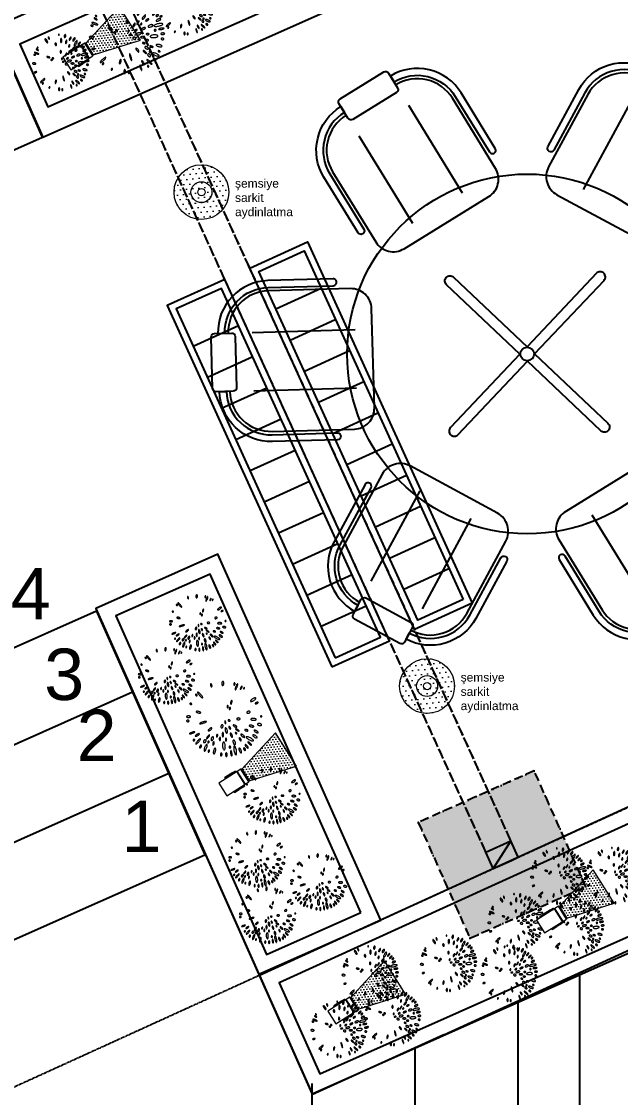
# Model space of a CAD drawing. Header units: millimetres. Extents: x 2562 to 7288, y 778 to 5635.
# Drawn here: x 4022.7 to 4197.4, y 1200.9 to 1514.9 of the extents above; entities that cross this region are included whole.
import ezdxf

# ---------------------------------------------------------------- set-up
doc = ezdxf.new("R2010")
doc.units = ezdxf.units.MM
doc.set_wipeout_variables(frame=1)
doc.linetypes.add('DOT', pattern=[6.35, 0, -6.35])
doc.linetypes.add('HIDDEN', pattern=[0.375, 0.25, -0.125])
for name, color, linetype in [('0-gnl-alt', 191, 'DOT'), ('0-gnl-gor1', 1, 'Continuous'), ('0-gnl-gor2', 6, 'Continuous'), ('0-gnl-gor3', 252, 'Continuous'), ('0-gnl-gor5', 254, 'Continuous'), ('0-gnl-merdiven', 6, 'Continuous'), ('0-gnl-ust', 191, 'HIDDEN'), ('2-tef-aksesuar', 30, 'Continuous'), ('BH-DO-NOTLAR', 12, 'Continuous')]:
    doc.layers.add(name, color=color, linetype=linetype)
doc.layers.add('ONOFF_LI-11', color=7, linetype='Continuous', lineweight=0, true_color=0xcc33a1)
doc.styles.get("Standard").update_dxf_attribs({"font": 'arial.ttf'})

# ---------------------------------------------------------------- blocks, each defined once
blk = doc.blocks.new('LI-11')
blk.add_wipeout([(-2.2, 3.19), (2.2, 3.19), (2.2, 0.81), (2.56, 0.81), (2.56, -2.83), (2.41, -2.83), (2.41, -2.56), (2.2, -2.56), (2.2, -4.41), (2, -4.61), (-2, -4.61), (-2.2, -4.41), (-2.2, -2.61), (-2.4, -2.61), (-2.4, -2.83), (-2.55, -2.83), (-2.56, 0.81), (-2.2, 0.81)]).dxf.layer = 'ONOFF_LI-11'
at = {"layer": 'ONOFF_LI-11', "ltscale": 3, "true_color": 0xf4cd0b}
h = blk.add_hatch(dxfattribs=at)
h.set_pattern_fill('DOTS', color=40, scale=0.5)
h.paths.add_polyline_path([(-5.75, -18.62), (5.75, -18.62), (2, -4.61), (-2, -4.61)])
at = {"layer": 'ONOFF_LI-11', "color": 251, "ltscale": 3}
for p, q in [((-2.2, 0.81), (-2.56, 0.81)), ((-2.56, 0.81), (-2.56, -0.81)), ((2.2, 0.81), (2.56, 0.81)), ((2.56, 0.81), (2.56, -0.81)), ((-2.2, -0.81), (-2.39, -0.81)), ((2.2, -0.81), (2.39, -0.81)), ((2.41, -1.95), (2.56, -1.95))]:
    blk.add_line(p, q, dxfattribs=at)
at = {"layer": 'ONOFF_LI-11', "ltscale": 3}
for points in [[(2.2, -4.41), (2.2, 3.19), (-2.2, 3.19), (-2.2, -4.41)], [(-2.2, -3.06), (2.2, -3.06)], [(-2.2, -3.21), (2.2, -3.21)], [(-2.2, -4.41), (2.2, -4.41)], [(-2, -4.61), (-2.2, -4.41)], [(-2, -4.61), (2, -4.61)], [(-2, -4.61), (2, -4.61)], [(2, -4.61), (2.2, -4.41)]]:
    blk.add_lwpolyline(points, dxfattribs=at)
at = {"layer": 'ONOFF_LI-11', "color": 251, "ltscale": 3}
for points in [[(-2.56, -1.95), (-2.56, 0.81)], [(-2.41, -1.95), (-2.38, 0.81)], [(2.41, -1.95), (2.38, 0.81)], [(2.56, -1.95), (2.56, 0.81)]]:
    blk.add_lwpolyline(points, dxfattribs=at)
for points in [[(-2.55, -2.83), (-2.4, -2.83), (-2.4, -1.95), (-2.55, -1.95)], [(-2.4, -2.21), (-2.2, -2.21), (-2.2, -2.61), (-2.4, -2.61)], [(2.2, -2.26), (2.41, -2.26), (2.41, -2.56), (2.2, -2.56)], [(2.41, -1.95), (2.56, -1.95), (2.56, -2.83), (2.41, -2.83)]]:
    blk.add_lwpolyline(points, close=True, dxfattribs=at)
at = {"layer": 'ONOFF_LI-11', "color": 40, "ltscale": 3, "true_color": 0xf4cd0b}
blk.add_lwpolyline([(-5.75, -18.62), (5.75, -18.62), (2, -4.61), (-2, -4.61), (-5.75, -18.62)], dxfattribs=at)
blk = doc.blocks.new('BP_Abelia grandiflora')
at = {"layer": '0-gnl-gor5', "lineweight": 9}
for points in [[(-0.0949, 0.2077, 0.206976), (-0.0962, 0.2062, 0.096084), (-0.0969, 0.2021, 0.052894), (-0.0962, 0.1976, 0.039992), (-0.0943, 0.1919, 0.039992), (-0.0914, 0.1866, 0.052894), (-0.0886, 0.183, 0.096084), (-0.0851, 0.1807, 0.206976), (-0.0831, 0.1807, 0.206976), (-0.0818, 0.1821, 0.096084), (-0.0811, 0.1862, 0.052894), (-0.0818, 0.1908, 0.039992), (-0.0837, 0.1965, 0.039992), (-0.0866, 0.2018, 0.052894), (-0.0894, 0.2054, 0.096084), (-0.0929, 0.2077, 0.206976)], [(-0.0624, 0.1861, 0.029169), (-0.0573, 0.1778, 0.03978), (-0.0528, 0.1723, 0.081053), (-0.0476, 0.1685, 0.247796), (-0.0454, 0.1685, 0.247796), (-0.0441, 0.1704, 0.081053), (-0.0445, 0.1768, 0.03978), (-0.0466, 0.1836, 0.029169), (-0.0507, 0.1924, 0.029169), (-0.0558, 0.2006, 0.03978), (-0.0603, 0.2061, 0.081053), (-0.0655, 0.21, 0.247796), (-0.0677, 0.2099, 0.247796), (-0.0689, 0.2081, 0.081053), (-0.0686, 0.2016, 0.03978), (-0.0665, 0.1949, 0.029169)], [(-0.0439, 0.2257, 0.261938), (-0.0448, 0.2249, 0.075007), (-0.0454, 0.2211, 0.035692), (-0.0451, 0.2169, 0.025978), (-0.044, 0.2111, 0.025978), (-0.0423, 0.2055, 0.035692), (-0.0406, 0.2017, 0.075007), (-0.0383, 0.1986, 0.261938), (-0.0372, 0.1982, 0.261938), (-0.0363, 0.199, 0.075007), (-0.0357, 0.2029, 0.035692), (-0.036, 0.2071, 0.025978), (-0.0371, 0.2128, 0.025978), (-0.0388, 0.2184, 0.035692), (-0.0405, 0.2223, 0.075007), (-0.0428, 0.2254, 0.261938)], [(-0.0182, 0.2289, 0.243416), (-0.0193, 0.2281, 0.082852), (-0.0205, 0.2245, 0.04109), (-0.0209, 0.2203, 0.030206), (-0.0205, 0.2146, 0.030206), (-0.0194, 0.209, 0.04109), (-0.018, 0.205, 0.082852), (-0.0159, 0.2019, 0.243416), (-0.0146, 0.2014, 0.243416), (-0.0135, 0.2022, 0.082852), (-0.0123, 0.2058, 0.04109), (-0.012, 0.21, 0.030206), (-0.0124, 0.2157, 0.030206), (-0.0135, 0.2213, 0.04109), (-0.0149, 0.2252, 0.082852), (-0.0169, 0.2284, 0.243416)], [(0.0025, 0.2302, 0.154562), (0.0008, 0.2297, 0.106795), (-0.0008, 0.2278, 0.073326), (-0.0017, 0.2253, 0.059836), (-0.002, 0.222, 0.059836), (-0.0016, 0.2187, 0.073326), (-0.0005, 0.2163, 0.106795), (0.0013, 0.2145, 0.154562), (0.003, 0.214, 0.154562), (0.0046, 0.2146, 0.106795), (0.0063, 0.2165, 0.073326), (0.0072, 0.219, 0.059836), (0.0075, 0.2223, 0.059836), (0.007, 0.2255, 0.073326), (0.0059, 0.228, 0.106795), (0.0042, 0.2298, 0.154562)], [(0.0309, 0.2284, 0.217322), (0.0291, 0.228, 0.092688), (0.0264, 0.2249, 0.049364), (0.0246, 0.2208, 0.036974), (0.023, 0.215, 0.036974), (0.0223, 0.209, 0.049364), (0.0226, 0.2045, 0.092688), (0.024, 0.2006, 0.217322), (0.0255, 0.1996, 0.217322), (0.0273, 0.2, 0.092688), (0.03, 0.2031, 0.049364), (0.0318, 0.2072, 0.036974), (0.0334, 0.213, 0.036974), (0.0341, 0.219, 0.049364), (0.0338, 0.2235, 0.092688), (0.0324, 0.2274, 0.217322)], [(0.0625, 0.2217, 0.256191), (0.0601, 0.2214, 0.077505), (0.0549, 0.2164, 0.037329), (0.0505, 0.2097, 0.027247), (0.0458, 0.1998, 0.027247), (0.0422, 0.1895, 0.037329), (0.0406, 0.1816, 0.077505), (0.0407, 0.1744, 0.256191), (0.0422, 0.1726, 0.256191), (0.0445, 0.1728, 0.077505), (0.0497, 0.1779, 0.037329), (0.0541, 0.1846, 0.027247), (0.0588, 0.1944, 0.027247), (0.0624, 0.2048, 0.037329), (0.0641, 0.2126, 0.077505), (0.0639, 0.2199, 0.256191)], [(0.0872, 0.2131, 0.259831), (0.0859, 0.213, 0.07593), (0.0827, 0.2101, 0.036288), (0.0799, 0.2062, 0.026439), (0.0768, 0.2004, 0.026439), (0.0743, 0.1943, 0.036288), (0.0731, 0.1897, 0.07593), (0.0729, 0.1854, 0.259831), (0.0737, 0.1843, 0.259831), (0.0751, 0.1844, 0.07593), (0.0783, 0.1873, 0.036288), (0.0811, 0.1912, 0.026439), (0.0842, 0.197, 0.026439), (0.0866, 0.203, 0.036288), (0.0879, 0.2077, 0.07593), (0.088, 0.212, 0.259831)], [(0.1147, 0.1991, 0.205663), (0.1132, 0.1993, 0.096491), (0.1103, 0.1979, 0.053352), (0.1077, 0.1954, 0.040391), (0.105, 0.1915, 0.040391), (0.1029, 0.1873, 0.053352), (0.102, 0.1838, 0.096491), (0.1021, 0.1806, 0.205663), (0.103, 0.1793, 0.205663), (0.1046, 0.1791, 0.096491), (0.1075, 0.1806, 0.053352), (0.1101, 0.1831, 0.040391), (0.1128, 0.1869, 0.040391), (0.1148, 0.1912, 0.053352), (0.1158, 0.1946, 0.096491), (0.1157, 0.1979, 0.205663)], [(-0.1584, 0.1599, 0.17972), (-0.1593, 0.158, 0.103229), (-0.1587, 0.1544, 0.062965), (-0.157, 0.151, 0.049171), (-0.1537, 0.1471, 0.049171), (-0.1498, 0.144, 0.062965), (-0.1463, 0.1423, 0.103229), (-0.1427, 0.1419, 0.17972), (-0.1408, 0.1428, 0.17972), (-0.14, 0.1447, 0.103229), (-0.1405, 0.1483, 0.062965), (-0.1423, 0.1518, 0.049171), (-0.1455, 0.1556, 0.049171), (-0.1494, 0.1587, 0.062965), (-0.1529, 0.1604, 0.103229), (-0.1565, 0.1608, 0.17972)], [(-0.1169, 0.1861, 0.228205), (-0.1179, 0.1848, 0.088786), (-0.1179, 0.181, 0.045809), (-0.1169, 0.177, 0.034018), (-0.1147, 0.1718, 0.034018), (-0.1117, 0.167, 0.045809), (-0.109, 0.1638, 0.088786), (-0.1059, 0.1617, 0.228205), (-0.1043, 0.1617, 0.228205), (-0.1034, 0.163, 0.088786), (-0.1033, 0.1668, 0.045809), (-0.1044, 0.1708, 0.034018), (-0.1066, 0.176, 0.034018), (-0.1095, 0.1808, 0.045809), (-0.1123, 0.184, 0.088786), (-0.1154, 0.1861, 0.228205)], [(-0.1156, 0.1428, 0.225102), (-0.1162, 0.1413, 0.08993), (-0.1152, 0.1376, 0.046807), (-0.1131, 0.134, 0.03484), (-0.1095, 0.1297, 0.03484), (-0.1053, 0.1259, 0.046807), (-0.1018, 0.1236, 0.08993), (-0.0982, 0.1225, 0.225102), (-0.0967, 0.123, 0.225102), (-0.0961, 0.1245, 0.08993), (-0.0971, 0.1282, 0.046807), (-0.0992, 0.1318, 0.03484), (-0.1028, 0.1361, 0.03484), (-0.1069, 0.1399, 0.046807), (-0.1104, 0.1422, 0.08993), (-0.1141, 0.1433, 0.225102)], [(-0.0742, 0.1435, 0.185857), (-0.075, 0.1421, 0.10188), (-0.0748, 0.1393, 0.060594), (-0.0736, 0.1365, 0.046923), (-0.0714, 0.1332, 0.046923), (-0.0686, 0.1304, 0.060594), (-0.066, 0.1288, 0.10188), (-0.0633, 0.1281, 0.185857), (-0.0618, 0.1286, 0.185857), (-0.061, 0.13, 0.10188), (-0.0612, 0.1328, 0.060594), (-0.0623, 0.1357, 0.046923), (-0.0646, 0.1389, 0.046923), (-0.0674, 0.1417, 0.060594), (-0.07, 0.1434, 0.10188), (-0.0727, 0.144, 0.185857)], [(-0.0361, 0.1647, 0.224678), (-0.0373, 0.1636, 0.090084), (-0.0382, 0.1598, 0.046944), (-0.0381, 0.1555, 0.034953), (-0.0369, 0.1499, 0.034953), (-0.035, 0.1445, 0.046944), (-0.0329, 0.1407, 0.090084), (-0.0301, 0.1379, 0.224678), (-0.0285, 0.1376, 0.224678), (-0.0273, 0.1387, 0.090084), (-0.0264, 0.1425, 0.046944), (-0.0265, 0.1468, 0.034953), (-0.0277, 0.1525, 0.034953), (-0.0296, 0.1579, 0.046944), (-0.0317, 0.1617, 0.090084), (-0.0345, 0.1644, 0.224678)], [(-0.0073, 0.1703, 0.208148), (-0.0086, 0.1698, 0.095716), (-0.0104, 0.1674, 0.052486), (-0.0115, 0.1642, 0.039639), (-0.0122, 0.1599, 0.039639), (-0.0122, 0.1556, 0.052486), (-0.0116, 0.1523, 0.095716), (-0.0102, 0.1497, 0.208148), (-0.0089, 0.149, 0.208148), (-0.0075, 0.1495, 0.095716), (-0.0058, 0.1519, 0.052486), (-0.0047, 0.155, 0.039639), (-0.004, 0.1593, 0.039639), (-0.004, 0.1637, 0.052486), (-0.0046, 0.1669, 0.095716), (-0.006, 0.1696, 0.208148)], [(0.0349, 0.1693, 0.191592), (0.0327, 0.169, 0.100474), (0.0295, 0.1664, 0.058435), (0.0271, 0.1626, 0.044925), (0.0251, 0.1571, 0.044925), (0.0241, 0.1513, 0.058435), (0.0242, 0.1468, 0.100474), (0.0257, 0.1429, 0.191592), (0.0274, 0.1416, 0.191592), (0.0296, 0.1419, 0.100474), (0.0328, 0.1445, 0.058435), (0.0352, 0.1483, 0.044925), (0.0372, 0.1538, 0.044925), (0.0382, 0.1596, 0.058435), (0.0381, 0.1641, 0.100474), (0.0366, 0.1679, 0.191592)], [(0.0696, 0.1689, 0.110174), (0.0678, 0.1694, 0.102587), (0.0658, 0.169, 0.093413), (0.0641, 0.1678, 0.08782), (0.0629, 0.1661, 0.08782), (0.0623, 0.164, 0.093413), (0.0624, 0.162, 0.102587), (0.0634, 0.1602, 0.110174), (0.0648, 0.159, 0.110174), (0.0666, 0.1586, 0.102587), (0.0686, 0.159, 0.093413), (0.0703, 0.1601, 0.08782), (0.0716, 0.1619, 0.08782), (0.0722, 0.1639, 0.093413), (0.072, 0.166, 0.102587), (0.0711, 0.1678, 0.110174)], [(0.1041, 0.1589, 0.219849), (0.1013, 0.1592, 0.09181), (0.0958, 0.156, 0.048525), (0.0909, 0.1509, 0.036269), (0.0857, 0.1431, 0.036269), (0.0816, 0.1346, 0.048525), (0.0797, 0.1279, 0.09181), (0.0797, 0.1215, 0.219849), (0.0813, 0.1192, 0.219849), (0.084, 0.119, 0.09181), (0.0896, 0.1222, 0.048525), (0.0944, 0.1273, 0.036269), (0.0997, 0.1351, 0.036269), (0.1038, 0.1435, 0.048525), (0.1057, 0.1503, 0.09181), (0.1057, 0.1567, 0.219849)], [(0.1382, 0.1775, 0.15118), (0.1365, 0.1782, 0.106997), (0.134, 0.1779, 0.074795), (0.1316, 0.1766, 0.061485), (0.1292, 0.1743, 0.061485), (0.1274, 0.1716, 0.074795), (0.1266, 0.169, 0.106997), (0.1268, 0.1664, 0.15118), (0.1278, 0.1649, 0.15118), (0.1295, 0.1642, 0.106997), (0.132, 0.1645, 0.074795), (0.1344, 0.1658, 0.061485), (0.1368, 0.1681, 0.061485), (0.1386, 0.1708, 0.074795), (0.1394, 0.1734, 0.106997), (0.1392, 0.176, 0.15118)], [(0.1675, 0.1451, 0.224459), (0.1656, 0.1458, 0.090164), (0.1609, 0.1447, 0.047015), (0.1562, 0.1421, 0.035012), (0.1506, 0.1377, 0.035012), (0.1457, 0.1326, 0.047015), (0.1427, 0.1282, 0.090164), (0.1412, 0.1236, 0.224459), (0.1418, 0.1216, 0.224459), (0.1437, 0.1209, 0.090164), (0.1484, 0.122, 0.047015), (0.153, 0.1245, 0.035012), (0.1586, 0.129, 0.035012), (0.1635, 0.1341, 0.047015), (0.1665, 0.1385, 0.090164), (0.1681, 0.1431, 0.224459)], [(-0.1882, 0.1194, 0.136055), (-0.1885, 0.1183, 0.10695), (-0.1881, 0.1168, 0.081551), (-0.1873, 0.1156, 0.069671), (-0.1859, 0.1145, 0.069671), (-0.1842, 0.1138, 0.081551), (-0.1827, 0.1137, 0.10695), (-0.1813, 0.1141, 0.136055), (-0.1805, 0.1149, 0.136055), (-0.1802, 0.116, 0.10695), (-0.1805, 0.1174, 0.081551), (-0.1814, 0.1187, 0.069671), (-0.1828, 0.1198, 0.069671), (-0.1844, 0.1204, 0.081551), (-0.1859, 0.1206, 0.10695), (-0.1873, 0.1202, 0.136055)], [(-0.1503, 0.1158, 0.222164), (-0.1506, 0.1139, 0.090991), (-0.1487, 0.1099, 0.047763), (-0.1455, 0.1062, 0.035633), (-0.1404, 0.102, 0.035633), (-0.1348, 0.0986, 0.047763), (-0.1302, 0.0968, 0.090991), (-0.1258, 0.0964, 0.222164), (-0.1242, 0.0973, 0.222164), (-0.1238, 0.0992, 0.090991), (-0.1257, 0.1032, 0.047763), (-0.1289, 0.1069, 0.035633), (-0.134, 0.1111, 0.035633), (-0.1396, 0.1145, 0.047763), (-0.1442, 0.1163, 0.090991), (-0.1486, 0.1167, 0.222164)], [(-0.0318, 0.0896, 0.218092), (-0.0326, 0.0885, 0.092422), (-0.0328, 0.0851, 0.049107), (-0.0319, 0.0815, 0.036758), (-0.0299, 0.077, 0.036758), (-0.0273, 0.0729, 0.049107), (-0.0248, 0.0701, 0.092422), (-0.022, 0.0684, 0.218092), (-0.0205, 0.0685, 0.218092), (-0.0196, 0.0696, 0.092422), (-0.0195, 0.073, 0.049107), (-0.0203, 0.0766, 0.036758), (-0.0223, 0.0811, 0.036758), (-0.025, 0.0852, 0.049107), (-0.0274, 0.088, 0.092422), (-0.0303, 0.0897, 0.218092)], [(-0.0304, 0.1171, 0.270783), (-0.0309, 0.1163, 0.071066), (-0.0307, 0.1129, 0.033234), (-0.0297, 0.1092, 0.024094), (-0.0277, 0.1044, 0.024094), (-0.0252, 0.0997, 0.033234), (-0.0231, 0.0966, 0.071066), (-0.0205, 0.0942, 0.270783), (-0.0196, 0.0941, 0.270783), (-0.019, 0.0949, 0.071066), (-0.0193, 0.0984, 0.033234), (-0.0203, 0.1021, 0.024094), (-0.0223, 0.1069, 0.024094), (-0.0248, 0.1115, 0.033234), (-0.0269, 0.1146, 0.071066), (-0.0294, 0.117, 0.270783)], [(-0.0097, 0.1225, 0.164937), (-0.0107, 0.1219, 0.10574), (-0.0115, 0.1203, 0.068929), (-0.0118, 0.1184, 0.055121), (-0.0115, 0.1159, 0.055121), (-0.0107, 0.1136, 0.068929), (-0.0096, 0.112, 0.10574), (-0.0081, 0.1109, 0.164937), (-0.007, 0.1108, 0.164937), (-0.006, 0.1114, 0.10574), (-0.0051, 0.113, 0.068929), (-0.0049, 0.115, 0.055121), (-0.0051, 0.1174, 0.055121), (-0.006, 0.1197, 0.068929), (-0.007, 0.1213, 0.10574), (-0.0085, 0.1224, 0.164937)], [(0.0052, 0.0784, 0.182227), (0.0039, 0.0779, 0.102698), (0.0023, 0.0761, 0.061989), (0.0013, 0.0736, 0.048238), (0.0008, 0.0702, 0.048238), (0.001, 0.0668, 0.061989), (0.0017, 0.0643, 0.102698), (0.003, 0.0623, 0.182227), (0.0043, 0.0617, 0.182227), (0.0056, 0.0621, 0.102698), (0.0072, 0.064, 0.061989), (0.0082, 0.0665, 0.048238), (0.0087, 0.0698, 0.048238), (0.0085, 0.0732, 0.061989), (0.0079, 0.0758, 0.102698), (0.0065, 0.0778, 0.182227)], [(0.0237, 0.1248, 0.221241), (0.0221, 0.1244, 0.091319), (0.0196, 0.1216, 0.048066), (0.0178, 0.1178, 0.035885), (0.0163, 0.1124, 0.035885), (0.0156, 0.1069, 0.048066), (0.0158, 0.1028, 0.091319), (0.017, 0.0992, 0.221241), (0.0183, 0.0982, 0.221241), (0.0199, 0.0986, 0.091319), (0.0224, 0.1014, 0.048066), (0.0241, 0.1052, 0.035885), (0.0256, 0.1105, 0.035885), (0.0263, 0.1161, 0.048066), (0.0262, 0.1202, 0.091319), (0.025, 0.1238, 0.221241)], [(0.0359, 0.0865, 0.213517), (0.0338, 0.0863, 0.093974), (0.0304, 0.0835, 0.050644), (0.0276, 0.0795, 0.038059), (0.0249, 0.0736, 0.038059), (0.0232, 0.0674, 0.050644), (0.0227, 0.0625, 0.093974), (0.0236, 0.0581, 0.213517), (0.025, 0.0567, 0.213517), (0.0271, 0.0569, 0.093974), (0.0305, 0.0597, 0.050644), (0.0333, 0.0637, 0.038059), (0.036, 0.0696, 0.038059), (0.0377, 0.0759, 0.050644), (0.0382, 0.0807, 0.093974), (0.0373, 0.0851, 0.213517)], [(0.0679, 0.0919, 0.234361), (0.0665, 0.0921, 0.086447), (0.0632, 0.0903, 0.043866), (0.0603, 0.0875, 0.032434), (0.0569, 0.0832, 0.032434), (0.0542, 0.0785, 0.043866), (0.0527, 0.0747, 0.086447), (0.0523, 0.071, 0.234361), (0.053, 0.0698, 0.234361), (0.0544, 0.0696, 0.086447), (0.0576, 0.0714, 0.043866), (0.0606, 0.0742, 0.032434), (0.0639, 0.0785, 0.032434), (0.0667, 0.0832, 0.043866), (0.0681, 0.087, 0.086447), (0.0686, 0.0907, 0.234361)], [(0.0661, 0.1221, 0.181524), (0.0647, 0.1224, 0.10285), (0.0625, 0.1216, 0.062262), (0.0604, 0.12, 0.048498), (0.0583, 0.1175, 0.048498), (0.0568, 0.1145, 0.062262), (0.0561, 0.1121, 0.10285), (0.0562, 0.1097, 0.181524), (0.057, 0.1086, 0.181524), (0.0584, 0.1082, 0.10285), (0.0606, 0.109, 0.062262), (0.0627, 0.1106, 0.048498), (0.0648, 0.1132, 0.048498), (0.0663, 0.1161, 0.062262), (0.067, 0.1186, 0.10285), (0.0669, 0.121, 0.181524)], [(0.094, 0.0995, 0.190551), (0.0926, 0.0999, 0.100739), (0.0901, 0.0991, 0.058823), (0.0878, 0.0973, 0.045281), (0.0853, 0.0945, 0.045281), (0.0834, 0.0913, 0.058823), (0.0825, 0.0885, 0.100739), (0.0824, 0.0859, 0.190551), (0.0832, 0.0847, 0.190551), (0.0846, 0.0843, 0.100739), (0.0871, 0.0852, 0.058823), (0.0894, 0.0869, 0.045281), (0.0919, 0.0897, 0.045281), (0.0938, 0.0929, 0.058823), (0.0947, 0.0957, 0.100739), (0.0948, 0.0983, 0.190551)], [(0.0981, 0.0721, 0.189405), (0.0969, 0.0727, 0.101026), (0.0946, 0.0725, 0.059252), (0.0923, 0.0715, 0.045676), (0.0897, 0.0696, 0.045676), (0.0874, 0.0673, 0.059252), (0.086, 0.0651, 0.101026), (0.0855, 0.0629, 0.189405), (0.0859, 0.0617, 0.189405), (0.087, 0.0611, 0.101026), (0.0893, 0.0613, 0.059252), (0.0916, 0.0623, 0.045676), (0.0943, 0.0642, 0.045676), (0.0966, 0.0665, 0.059252), (0.0979, 0.0686, 0.101026), (0.0985, 0.0709, 0.189405)], [(0.1346, 0.0725, 0.173385), (0.1328, 0.0738, 0.104439), (0.1293, 0.0741, 0.065477), (0.1255, 0.0731, 0.051621), (0.1212, 0.0708, 0.051621), (0.1175, 0.0676, 0.065477), (0.1152, 0.0645, 0.104439), (0.1142, 0.0611, 0.173385), (0.1147, 0.059, 0.173385), (0.1165, 0.0577, 0.104439), (0.1201, 0.0574, 0.065477), (0.1238, 0.0584, 0.051621), (0.1281, 0.0607, 0.051621), (0.1318, 0.0639, 0.065477), (0.1341, 0.067, 0.104439), (0.1351, 0.0704, 0.173385)], [(0.1418, 0.0995, 0.211516), (0.1406, 0.1001, 0.094634), (0.1379, 0.0995, 0.051326), (0.1352, 0.098, 0.038641), (0.132, 0.0955, 0.038641), (0.1293, 0.0925, 0.051326), (0.1277, 0.0899, 0.094634), (0.1269, 0.0872, 0.211516), (0.1274, 0.086, 0.211516), (0.1285, 0.0855, 0.094634), (0.1313, 0.0861, 0.051326), (0.134, 0.0875, 0.038641), (0.1371, 0.0901, 0.038641), (0.1398, 0.0931, 0.051326), (0.1415, 0.0957, 0.094634), (0.1422, 0.0983, 0.211516)], [(0.1594, 0.073, 0.141068), (0.1582, 0.0738, 0.107148), (0.1564, 0.0742, 0.079281), (0.1545, 0.0738, 0.066799), (0.1524, 0.0727, 0.066799), (0.1507, 0.0711, 0.079281), (0.1497, 0.0694, 0.107148), (0.1494, 0.0676, 0.141068), (0.1499, 0.0662, 0.141068), (0.151, 0.0653, 0.107148), (0.1529, 0.065, 0.079281), (0.1548, 0.0654, 0.066799), (0.1569, 0.0665, 0.066799), (0.1586, 0.0681, 0.079281), (0.1596, 0.0698, 0.107148), (0.1598, 0.0716, 0.141068)], [(0.2035, 0.1, 0.241866), (0.2017, 0.1009, 0.08348), (0.1962, 0.1001, 0.041558), (0.1905, 0.0976, 0.030579), (0.1834, 0.0932, 0.030579), (0.1768, 0.088, 0.041558), (0.1726, 0.0835, 0.08348), (0.1699, 0.0786, 0.241866), (0.1702, 0.0766, 0.241866), (0.172, 0.0756, 0.08348), (0.1775, 0.0765, 0.041558), (0.1832, 0.0789, 0.030579), (0.1903, 0.0833, 0.030579), (0.1969, 0.0886, 0.041558), (0.2011, 0.0931, 0.08348), (0.2038, 0.098, 0.241866)], [(0.1873, 0.118, 0.167836), (0.1863, 0.1188, 0.105336), (0.1844, 0.119, 0.067731), (0.1823, 0.1185, 0.053888), (0.18, 0.1173, 0.053888), (0.178, 0.1156, 0.067731), (0.1767, 0.1139, 0.105336), (0.1762, 0.112, 0.167836), (0.1765, 0.1108, 0.167836), (0.1775, 0.1101, 0.105336), (0.1794, 0.1099, 0.067731), (0.1815, 0.1103, 0.053888), (0.1838, 0.1116, 0.053888), (0.1858, 0.1133, 0.067731), (0.1871, 0.1149, 0.105336), (0.1876, 0.1168, 0.167836)], [(0.2153, 0.0698, 0.167894), (0.214, 0.071, 0.105327), (0.2112, 0.0717, 0.067707), (0.2082, 0.0713, 0.053864), (0.2047, 0.0699, 0.053864), (0.2015, 0.0678, 0.067707), (0.1994, 0.0656, 0.105327), (0.1983, 0.063, 0.167894), (0.1986, 0.0612, 0.167894), (0.1999, 0.06, 0.105327), (0.2026, 0.0594, 0.067707), (0.2056, 0.0598, 0.053864), (0.2092, 0.0611, 0.053864), (0.2124, 0.0632, 0.067707), (0.2144, 0.0654, 0.105327), (0.2155, 0.068, 0.167894)], [(-0.2179, 0.0108, 0.226996), (-0.2171, 0.009, 0.089235), (-0.2128, 0.0066, 0.046197), (-0.2076, 0.0053, 0.034337), (-0.2004, 0.0047, 0.034337), (-0.1932, 0.0051, 0.046197), (-0.188, 0.0062, 0.089235), (-0.1836, 0.0085, 0.226996), (-0.1827, 0.0103, 0.226996), (-0.1836, 0.0121, 0.089235), (-0.1878, 0.0145, 0.046197), (-0.1931, 0.0158, 0.034337), (-0.2003, 0.0164, 0.034337), (-0.2075, 0.016, 0.046197), (-0.2127, 0.0149, 0.089235), (-0.217, 0.0126, 0.226996)], [(-0.2157, 0.0401, 0.218506), (-0.2154, 0.0389, 0.092278), (-0.2133, 0.0371, 0.048969), (-0.2106, 0.0359, 0.036642), (-0.2068, 0.0349, 0.036642), (-0.2029, 0.0344, 0.048969), (-0.1999, 0.0346, 0.092278), (-0.1974, 0.0355, 0.218506), (-0.1967, 0.0365, 0.218506), (-0.197, 0.0376, 0.092278), (-0.199, 0.0394, 0.048969), (-0.2017, 0.0406, 0.036642), (-0.2055, 0.0416, 0.036642), (-0.2095, 0.0421, 0.048969), (-0.2124, 0.0419, 0.092278), (-0.215, 0.041, 0.218506)], [(-0.1458, 0.0585, 0.14574), (-0.1458, 0.0563, 0.107166), (-0.1443, 0.0536, 0.077192), (-0.1418, 0.0515, 0.064269), (-0.1383, 0.05, 0.064269), (-0.1344, 0.0494, 0.077192), (-0.1312, 0.0498, 0.107166), (-0.1285, 0.0512, 0.14574), (-0.1273, 0.0531, 0.14574), (-0.1273, 0.0554, 0.107166), (-0.1288, 0.0581, 0.077192), (-0.1313, 0.0601, 0.064269), (-0.1348, 0.0617, 0.064269), (-0.1387, 0.0623, 0.077192), (-0.1419, 0.0619, 0.107166), (-0.1446, 0.0604, 0.14574)], [(-0.0748, 0.0608, 0.17178), (-0.0753, 0.059, 0.104715), (-0.0743, 0.0561, 0.066124), (-0.0723, 0.0535, 0.052265), (-0.0692, 0.0509, 0.052265), (-0.0655, 0.0491, 0.066124), (-0.0623, 0.0483, 0.104715), (-0.0593, 0.0486, 0.17178), (-0.0578, 0.0498, 0.17178), (-0.0574, 0.0516, 0.104715), (-0.0583, 0.0544, 0.066124), (-0.0603, 0.057, 0.052265), (-0.0635, 0.0596, 0.052265), (-0.0672, 0.0615, 0.066124), (-0.0703, 0.0622, 0.104715), (-0.0733, 0.0619, 0.17178)], [(-0.0205, 0.0374, 0.159367), (-0.0211, 0.0362, 0.106385), (-0.0211, 0.0342, 0.071268), (-0.0202, 0.0322, 0.05759), (-0.0187, 0.0301, 0.05759), (-0.0166, 0.0284, 0.071268), (-0.0147, 0.0275, 0.106385), (-0.0127, 0.0273, 0.159367), (-0.0115, 0.0279, 0.159367), (-0.0108, 0.0291, 0.106385), (-0.0109, 0.0311, 0.071268), (-0.0117, 0.0331, 0.05759), (-0.0133, 0.0352, 0.05759), (-0.0153, 0.0369, 0.071268), (-0.0173, 0.0378, 0.106385), (-0.0193, 0.0379, 0.159367)], [(0.012, 0.0369, 0.233435), (0.0111, 0.0368, 0.086805), (0.0093, 0.0354, 0.044155), (0.0079, 0.0333, 0.032669), (0.0064, 0.0302, 0.032669), (0.0053, 0.027, 0.044155), (0.0049, 0.0245, 0.086805), (0.0051, 0.0223, 0.233435), (0.0057, 0.0216, 0.233435), (0.0066, 0.0216, 0.086805), (0.0083, 0.0231, 0.044155), (0.0097, 0.0252, 0.032669), (0.0112, 0.0282, 0.032669), (0.0123, 0.0315, 0.044155), (0.0128, 0.034, 0.086805), (0.0126, 0.0362, 0.233435)], [(0.0453, 0.0441, 0.148782), (0.0434, 0.0454, 0.107096), (0.0403, 0.0456, 0.075846), (0.0371, 0.0447, 0.062692), (0.0338, 0.0425, 0.062692), (0.031, 0.0396, 0.075846), (0.0295, 0.0367, 0.107096), (0.0291, 0.0336, 0.148782), (0.03, 0.0315, 0.148782), (0.0319, 0.0302, 0.107096), (0.035, 0.03, 0.075846), (0.0382, 0.0309, 0.062692), (0.0416, 0.0331, 0.062692), (0.0443, 0.036, 0.075846), (0.0458, 0.0389, 0.107096), (0.0462, 0.042, 0.148782)], [(0.1193, 0.0144, 0.224989), (0.1186, 0.0158, 0.089971), (0.1151, 0.0174, 0.046843), (0.1111, 0.0181, 0.03487), (0.1055, 0.0181, 0.03487), (0.1, 0.0173, 0.046843), (0.096, 0.0161, 0.089971), (0.0928, 0.014, 0.224989), (0.0922, 0.0125, 0.224989), (0.093, 0.0112, 0.089971), (0.0964, 0.0096, 0.046843), (0.1005, 0.0089, 0.03487), (0.1061, 0.0089, 0.03487), (0.1116, 0.0097, 0.046843), (0.1156, 0.0109, 0.089971), (0.1188, 0.0129, 0.224989)], [(0.1513, 0.0468, 0.242243), (0.1503, 0.0477, 0.083327), (0.1468, 0.0483, 0.041444), (0.1429, 0.0479, 0.030488), (0.1377, 0.0467, 0.030488), (0.1327, 0.0448, 0.041444), (0.1293, 0.0429, 0.083327), (0.1267, 0.0404, 0.242243), (0.1265, 0.0392, 0.242243), (0.1274, 0.0382, 0.083327), (0.1309, 0.0377, 0.041444), (0.1348, 0.0381, 0.030488), (0.14, 0.0393, 0.030488), (0.145, 0.0412, 0.041444), (0.1484, 0.0431, 0.083327), (0.151, 0.0456, 0.242243)], [(0.1792, 0.0558, 0.150587), (0.178, 0.0578, 0.107025), (0.1752, 0.0595, 0.075054), (0.1717, 0.06, 0.06178), (0.1675, 0.0595, 0.06178), (0.1636, 0.058, 0.075054), (0.1608, 0.056, 0.107025), (0.1591, 0.0532, 0.150587), (0.1589, 0.0509, 0.150587), (0.1601, 0.0489, 0.107025), (0.163, 0.0472, 0.075054), (0.1664, 0.0467, 0.06178), (0.1706, 0.0472, 0.06178), (0.1745, 0.0487, 0.075054), (0.1773, 0.0507, 0.107025), (0.1791, 0.0535, 0.150587)], [(0.1986, -0.0014, 0.244655), (0.198, -0.0002, 0.082347), (0.1947, 0.0016, 0.040717), (0.1907, 0.0027, 0.02991), (0.185, 0.0033, 0.02991), (0.1794, 0.0032, 0.040717), (0.1752, 0.0026, 0.082347), (0.1718, 0.0011, 0.244655), (0.1711, 0, 0.244655), (0.1716, -0.0013, 0.082347), (0.175, -0.0031, 0.040717), (0.179, -0.0041, 0.02991), (0.1846, -0.0047, 0.02991), (0.1903, -0.0046, 0.040717), (0.1944, -0.004, 0.082347), (0.1979, -0.0026, 0.244655)], [(0.2216, 0.0378, 0.277561), (0.2205, 0.0388, 0.067974), (0.2151, 0.0394, 0.031398), (0.209, 0.0388, 0.0227), (0.2009, 0.0372, 0.0227), (0.1929, 0.0348, 0.031398), (0.1873, 0.0324, 0.067974), (0.1828, 0.0293, 0.277561), (0.1824, 0.0279, 0.277561), (0.1834, 0.0269, 0.067974), (0.1889, 0.0263, 0.031398), (0.1949, 0.0269, 0.0227), (0.203, 0.0285, 0.0227), (0.211, 0.031, 0.031398), (0.2166, 0.0333, 0.067974), (0.2211, 0.0364, 0.277561)], [(0.2238, 0.0126, 0.132495), (0.2234, 0.014, 0.106693), (0.2222, 0.0153, 0.083176), (0.2206, 0.0161, 0.071819), (0.2184, 0.0164, 0.071819), (0.2163, 0.0161, 0.083176), (0.2146, 0.0153, 0.106693), (0.2134, 0.014, 0.132495), (0.213, 0.0126, 0.132495), (0.2134, 0.0112, 0.106693), (0.2146, 0.0098, 0.083176), (0.2163, 0.009, 0.071819), (0.2184, 0.0087, 0.071819), (0.2206, 0.009, 0.083176), (0.2222, 0.0098, 0.106693), (0.2234, 0.0112, 0.132495)], [(-0.0769, -0.0398, 0.241023), (-0.078, -0.0393, 0.083819), (-0.0811, -0.0402, 0.041814), (-0.0843, -0.042, 0.030784), (-0.0881, -0.0451, 0.030784), (-0.0915, -0.0485, 0.041814), (-0.0937, -0.0514, 0.083819), (-0.0949, -0.0545, 0.241023), (-0.0946, -0.0556, 0.241023), (-0.0935, -0.0561, 0.083819), (-0.0903, -0.0552, 0.041814), (-0.0872, -0.0534, 0.030784), (-0.0834, -0.0504, 0.030784), (-0.0799, -0.0469, 0.041814), (-0.0778, -0.044, 0.083819), (-0.0766, -0.0409, 0.241023)], [(-0.0535, -0.0192, 0.151181), (-0.0547, -0.0184, 0.106997), (-0.0568, -0.0183, 0.074794), (-0.0589, -0.0189, 0.061485), (-0.0612, -0.0203, 0.061485), (-0.063, -0.0223, 0.074794), (-0.0641, -0.0242, 0.106997), (-0.0643, -0.0263, 0.151181), (-0.0638, -0.0276, 0.151181), (-0.0625, -0.0284, 0.106997), (-0.0605, -0.0286, 0.074794), (-0.0584, -0.028, 0.061485), (-0.0561, -0.0265, 0.061485), (-0.0542, -0.0246, 0.074794), (-0.0532, -0.0226, 0.106997), (-0.0529, -0.0206, 0.151181)], [(-0.0498, -0.0342, 0.175332), (-0.0509, -0.0338, 0.104088), (-0.0528, -0.0342, 0.064698), (-0.0546, -0.0353, 0.050853), (-0.0565, -0.0372, 0.050853), (-0.058, -0.0395, 0.064698), (-0.0587, -0.0415, 0.104088), (-0.0588, -0.0434, 0.175332), (-0.0582, -0.0444, 0.175332), (-0.0571, -0.0448, 0.104088), (-0.0551, -0.0444, 0.064698), (-0.0533, -0.0433, 0.050853), (-0.0514, -0.0414, 0.050853), (-0.0499, -0.0391, 0.064698), (-0.0492, -0.0371, 0.104088), (-0.0492, -0.0352, 0.175332)], [(0.1367, -0.0488, 0.30054), (0.1364, -0.0476, 0.057112), (0.1318, -0.0445, 0.025448), (0.1262, -0.0419, 0.018256), (0.1183, -0.0389, 0.018256), (0.1101, -0.0366, 0.025448), (0.1041, -0.0354, 0.057112), (0.0985, -0.0353, 0.30054), (0.0976, -0.036, 0.30054), (0.0979, -0.0371, 0.057112), (0.1025, -0.0403, 0.025448), (0.108, -0.0429, 0.018256), (0.116, -0.0458, 0.018256), (0.1242, -0.0482, 0.025448), (0.1302, -0.0493, 0.057112), (0.1358, -0.0495, 0.30054)], [(0.2184, -0.032, 0.290135), (0.2181, -0.0311, 0.062096), (0.2144, -0.0287, 0.028093), (0.2099, -0.0268, 0.020218), (0.2034, -0.0249, 0.020218), (0.1969, -0.0235, 0.028093), (0.192, -0.0229, 0.062096), (0.1876, -0.0232, 0.290135), (0.1869, -0.0239, 0.290135), (0.1872, -0.0249, 0.062096), (0.1909, -0.0273, 0.028093), (0.1954, -0.0291, 0.020218), (0.2018, -0.0311, 0.020218), (0.2084, -0.0325, 0.028093), (0.2132, -0.033, 0.062096), (0.2177, -0.0327, 0.290135)], [(-0.199, -0.0776, 0.203392), (-0.1984, -0.078, 0.097182), (-0.1969, -0.0782, 0.054153), (-0.1953, -0.0778, 0.04109), (-0.1933, -0.077, 0.04109), (-0.1914, -0.0758, 0.054153), (-0.1902, -0.0747, 0.097182), (-0.1895, -0.0733, 0.203392), (-0.1895, -0.0726, 0.203392), (-0.1901, -0.0721, 0.097182), (-0.1916, -0.072, 0.054153), (-0.1932, -0.0723, 0.04109), (-0.1952, -0.0732, 0.04109), (-0.1971, -0.0744, 0.054153), (-0.1983, -0.0755, 0.097182), (-0.199, -0.0768, 0.203392)], [(-0.1913, -0.0915, 0.248362), (-0.1905, -0.0921, 0.080818), (-0.1875, -0.092, 0.039613), (-0.1843, -0.0911, 0.029036), (-0.1802, -0.0893, 0.029036), (-0.1764, -0.087, 0.039613), (-0.1738, -0.085, 0.080818), (-0.1719, -0.0826, 0.248362), (-0.1719, -0.0816, 0.248362), (-0.1728, -0.081, 0.080818), (-0.1758, -0.0811, 0.039613), (-0.1789, -0.082, 0.029036), (-0.183, -0.0838, 0.029036), (-0.1869, -0.0861, 0.039613), (-0.1895, -0.0881, 0.080818), (-0.1913, -0.0905, 0.248362)], [(-0.1769, -0.1172, 0.283742), (-0.1757, -0.1177, 0.065106), (-0.1707, -0.1163, 0.029758), (-0.1657, -0.1138, 0.021464), (-0.1591, -0.1096, 0.021464), (-0.1529, -0.1049, 0.029758), (-0.1488, -0.101, 0.065106), (-0.1457, -0.0969, 0.283742), (-0.1458, -0.0956, 0.283742), (-0.147, -0.0951, 0.065106), (-0.1519, -0.0965, 0.029758), (-0.157, -0.099, 0.021464), (-0.1636, -0.1032, 0.021464), (-0.1698, -0.1079, 0.029758), (-0.1739, -0.1118, 0.065106), (-0.177, -0.1159, 0.283742)], [(-0.1656, -0.1316, 0.178273), (-0.1645, -0.1322, 0.103522), (-0.1623, -0.1319, 0.063533), (-0.1602, -0.1309, 0.049718), (-0.1579, -0.129, 0.049718), (-0.156, -0.1267, 0.063533), (-0.155, -0.1246, 0.103522), (-0.1547, -0.1224, 0.178273), (-0.1553, -0.1213, 0.178273), (-0.1564, -0.1207, 0.103522), (-0.1586, -0.121, 0.063533), (-0.1606, -0.122, 0.049718), (-0.163, -0.1239, 0.049718), (-0.1648, -0.1262, 0.063533), (-0.1659, -0.1283, 0.103522), (-0.1662, -0.1305, 0.178273)], [(0.1147, -0.1173, 0.230196), (0.1152, -0.1159, 0.088039), (0.1142, -0.1123, 0.045175), (0.1121, -0.1087, 0.033499), (0.1085, -0.1045, 0.033499), (0.1044, -0.1007, 0.045175), (0.101, -0.0984, 0.088039), (0.0974, -0.0972, 0.230196), (0.096, -0.0977, 0.230196), (0.0955, -0.0991, 0.088039), (0.0965, -0.1027, 0.045175), (0.0986, -0.1063, 0.033499), (0.1021, -0.1105, 0.033499), (0.1062, -0.1143, 0.045175), (0.1097, -0.1166, 0.088039), (0.1132, -0.1178, 0.230196)], [(0.1774, -0.124, 0.195041), (0.1777, -0.1223, 0.099565), (0.1765, -0.1193, 0.057161), (0.1742, -0.1165, 0.043768), (0.1706, -0.1136, 0.043768), (0.1665, -0.1114, 0.057161), (0.1631, -0.1103, 0.099565), (0.1599, -0.1104, 0.195041), (0.1585, -0.1114, 0.195041), (0.1581, -0.113, 0.099565), (0.1593, -0.1161, 0.057161), (0.1616, -0.1188, 0.043768), (0.1652, -0.1217, 0.043768), (0.1693, -0.1239, 0.057161), (0.1727, -0.125, 0.099565), (0.176, -0.1249, 0.195041)], [(0.1909, -0.1037, 0.147171), (0.1914, -0.1021, 0.107141), (0.191, -0.0999, 0.076557), (0.1897, -0.0979, 0.06352), (0.1876, -0.096, 0.06352), (0.185, -0.0946, 0.076557), (0.1827, -0.0942, 0.107141), (0.1805, -0.0946, 0.147171), (0.1792, -0.0956, 0.147171), (0.1787, -0.0972, 0.107141), (0.1791, -0.0994, 0.076557), (0.1804, -0.1014, 0.06352), (0.1825, -0.1033, 0.06352), (0.1851, -0.1046, 0.076557), (0.1874, -0.1051, 0.107141), (0.1896, -0.1047, 0.147171)], [(-0.1142, -0.1767, 0.183113), (-0.1122, -0.1774, 0.102503), (-0.1087, -0.1765, 0.061647), (-0.1053, -0.1744, 0.047913), (-0.1016, -0.1708, 0.047913), (-0.0987, -0.1666, 0.061647), (-0.0972, -0.1628, 0.102503), (-0.097, -0.1592, 0.183113), (-0.098, -0.1573, 0.183113), (-0.1, -0.1566, 0.102503), (-0.1036, -0.1575, 0.061647), (-0.107, -0.1596, 0.047913), (-0.1107, -0.1632, 0.047913), (-0.1136, -0.1675, 0.061647), (-0.1151, -0.1712, 0.102503), (-0.1153, -0.1749, 0.183113)], [(-0.0475, -0.2051, 0.205061), (-0.0462, -0.205, 0.096676), (-0.044, -0.2033, 0.053564), (-0.0423, -0.2008, 0.040575), (-0.0407, -0.1971, 0.040575), (-0.0397, -0.1932, 0.053564), (-0.0396, -0.1902, 0.096676), (-0.0402, -0.1875, 0.205061), (-0.0412, -0.1866, 0.205061), (-0.0426, -0.1867, 0.096676), (-0.0447, -0.1884, 0.053564), (-0.0464, -0.1909, 0.040575), (-0.048, -0.1946, 0.040575), (-0.049, -0.1985, 0.053564), (-0.0492, -0.2015, 0.096676), (-0.0485, -0.2042, 0.205061)], [(0.044, -0.2073, 0.280106), (0.0452, -0.2064, 0.066799), (0.0464, -0.2004, 0.030719), (0.0465, -0.1937, 0.022187), (0.0456, -0.1846, 0.022187), (0.0439, -0.1755, 0.030719), (0.0419, -0.1692, 0.066799), (0.0391, -0.1638, 0.280106), (0.0377, -0.1632, 0.280106), (0.0365, -0.1642, 0.066799), (0.0352, -0.1701, 0.030719), (0.0352, -0.1768, 0.022187), (0.0361, -0.1859, 0.022187), (0.0378, -0.195, 0.030719), (0.0397, -0.2014, 0.066799), (0.0425, -0.2067, 0.280106)], [(0.1179, -0.1776, 0.145133), (0.1188, -0.1766, 0.107172), (0.1193, -0.1748, 0.077462), (0.119, -0.1729, 0.06459), (0.1181, -0.1708, 0.06459), (0.1167, -0.1689, 0.077462), (0.1151, -0.1678, 0.107172), (0.1134, -0.1674, 0.145133), (0.112, -0.1677, 0.145133), (0.1111, -0.1687, 0.107172), (0.1107, -0.1705, 0.077462), (0.1109, -0.1724, 0.06459), (0.1118, -0.1745, 0.06459), (0.1132, -0.1763, 0.077462), (0.1148, -0.1775, 0.107172), (0.1166, -0.1779, 0.145133)], [(0.0611, -0.2028, 0.150975), (0.0622, -0.2021, 0.107007), (0.0631, -0.2003, 0.074884), (0.0633, -0.1983, 0.061587), (0.0629, -0.1959, 0.061587), (0.0618, -0.1936, 0.074884), (0.0605, -0.1921, 0.107007), (0.0589, -0.1911, 0.150975), (0.0575, -0.1911, 0.150975), (0.0564, -0.1919, 0.107007), (0.0555, -0.1936, 0.074884), (0.0553, -0.1956, 0.061587), (0.0557, -0.1981, 0.061587), (0.0568, -0.2003, 0.074884), (0.0581, -0.2019, 0.107007), (0.0597, -0.2028, 0.150975)]]:
    blk.add_lwpolyline(points, format="xyb", close=True, dxfattribs=at)
blk = doc.blocks.new('PL01')
at = {"layer": '0-gnl-gor3'}
blk.add_lwpolyline([(110.09, 50.22), (0, 0), (15.39, -34.56), (125.93, 14.67), (110.09, 50.22)], dxfattribs=at)
blk.add_lwpolyline([(107.88, 44.37), (5.79, -2.19), (17.62, -28.75), (120.12, 16.9)], close=True, dxfattribs=at)
at = {"layer": '0-gnl-gor3', "xscale": 37.49999999999897, "yscale": 37.49999999999897, "zscale": 37.49999999999897, "rotation": 303.9889272375423}
for p in [(86.95, 28.86, 339.94), (103.04, 29.02, 730.38), (74.48, 15.55), (91.94, 13.98, 730.38), (54.82, 3.42, 730.38), (31.96, 0.29, -599.08), (72.52, 0.49), (38.49, -12.39, 730.38), (22.9, -15.83, -573.35)]:
    blk.add_blockref('BP_Abelia grandiflora', p, dxfattribs=at)
blk = doc.blocks.new('PL02')
at = {"layer": '0-gnl-gor3'}
blk.add_lwpolyline([(48.94, -107.28), (1.39, -0.48), (-34.14, -16.31), (13.39, -123.12), (48.94, -107.28)], dxfattribs=at)
blk.add_lwpolyline([(43.13, -105.05), (-0.84, -6.29), (-28.33, -18.54), (15.62, -117.31)], close=True, dxfattribs=at)
at = {"layer": '0-gnl-gor3', "rotation": 213.9889272375423}
for p, xscale, yscale, zscale in [((-4.56, -20.23, -599.08), 37.49999999999905, 37.49999999999905, 37.49999999999905), ((-13.67, -35.68, 730.38), 37.49999999999905, 37.49999999999905, 37.49999999999905), ((3.12, -48.13), 49.99999999999866, 49.99999999999866, 49.99999999999866), ((17.05, -70.65, 339.94), 37.49999999999905, 37.49999999999905, 37.49999999999905), ((12.7, -89.13, 730.38), 37.49999999999905, 37.49999999999905, 37.49999999999905), ((30.72, -95.87, 730.38), 37.49999999999905, 37.49999999999905, 37.49999999999905), ((15.79, -105.6, -132.8), 37.49999999999905, 37.49999999999905, 37.49999999999905)]:
    blk.add_blockref('BP_Abelia grandiflora', p, dxfattribs=dict(at, xscale=xscale, yscale=yscale, zscale=zscale))
blk = doc.blocks.new('x-ref_base plan 1$0$sandalye')
for points in [[(4722.04, 1434.53, 0.414214), (4721.04, 1435.53), (4706.04, 1435.53, 0.414214), (4705.04, 1434.53), (4705.04, 1429.53, 0.414214), (4706.04, 1428.53), (4721.04, 1428.53, 0.414214), (4722.04, 1429.53)], [(4690.04, 1399.53), (4690.04, 1418.53, -0.414214), (4705.04, 1433.53), (4705.04, 1431.53, 0.414214), (4692.04, 1418.53), (4692.04, 1399.53, -1)], [(4737.04, 1399.53), (4737.04, 1418.53, 0.414214), (4722.04, 1433.53), (4722.04, 1431.53, -0.414214), (4735.04, 1418.53), (4735.04, 1399.53, 1)]]:
    blk.add_lwpolyline(points, format="xyb", close=True)
blk.add_lwpolyline([(4722.04, 1430.53, -0.414214), (4734.04, 1418.53), (4734.04, 1394.53, -0.414214), (4728.04, 1388.53), (4699.04, 1388.53, -0.414214), (4693.04, 1394.53), (4693.04, 1418.53, -0.414214), (4705.04, 1430.53)], format="xyb")
for points in [[(4705.04, 1423.53), (4705.04, 1393.53)], [(4722.04, 1423.53), (4722.04, 1393.53)]]:
    blk.add_lwpolyline(points)
blk.add_arc((4736.04, 1399.53), 1, 180, 0)
blk = doc.blocks.new('150327 OUTDOR')
for points in [[(-52314.18, -20528.32), (-52293.91, -20506.89, 0.414214), (-52293.96, -20504.77), (-52293.96, -20504.77, 0.414214), (-52296.09, -20504.83), (-52316.36, -20526.26)], [(-52318.42, -20528.44), (-52339.85, -20508.17, -0.414214), (-52339.91, -20506.05), (-52339.91, -20506.05, -0.414214), (-52337.79, -20505.99), (-52316.36, -20526.26)], [(-52318.42, -20528.44), (-52338.69, -20549.87, 0.414214), (-52338.64, -20551.99), (-52338.64, -20551.99, 0.414214), (-52336.51, -20551.93), (-52316.24, -20530.5)], [(-52314.18, -20528.32), (-52292.75, -20548.6, -0.414214), (-52292.69, -20550.72), (-52292.69, -20550.72, -0.414214), (-52294.81, -20550.78), (-52316.24, -20530.5)]]:
    blk.add_lwpolyline(points, format="xyb")
for radius in [52.5, 2]:
    blk.add_circle((-52316.3, -20528.38), radius)
for p, xscale, rotation in [((-47597.39, -19203.85), -1, 31.58816830482494), ((-48809.76, -23952.81), -1, 331.588168304825), ((-51103.93, -15779.42), -0.9999999999999996, 91.58816830482479), ((-57035.21, -21852.92), -1, 211.588168304825), ((-57035.21, -21852.92), -1, 211.588168304825), ((-55822.84, -17103.95), -0.9999999999999996, 151.5881683048247)]:
    blk.add_blockref('x-ref_base plan 1$0$sandalye', p, dxfattribs=dict(xscale=xscale, rotation=rotation))
blk = doc.blocks.new('ısıtıcı')
at = {"color": 30, "ltscale": 3}
for p, q in [((-72116.35, -19047.41), (-72116.38, -19032.91)), ((-72106.35, -19047.39), (-72106.38, -19032.89)), ((-72096.35, -19047.36), (-72096.38, -19032.86)), ((-72086.35, -19047.34), (-72086.38, -19032.84)), ((-72076.35, -19047.32), (-72076.38, -19032.82)), ((-72066.35, -19047.3), (-72066.38, -19032.8)), ((-72056.35, -19047.27), (-72056.38, -19032.77)), ((-72046.35, -19047.25), (-72046.38, -19032.75)), ((-72036.35, -19047.23), (-72036.38, -19032.73)), ((-72026.35, -19047.21), (-72026.38, -19032.71))]:
    blk.add_line(p, q, dxfattribs=at)
for points in [[(-72014.39, -19030.68), (-72014.34, -19049.18), (-72130.34, -19049.44), (-72130.39, -19030.94)], [(-72016.38, -19032.68), (-72016.35, -19047.18), (-72128.35, -19047.44), (-72128.38, -19032.94)]]:
    blk.add_lwpolyline(points, close=True, dxfattribs=at)
blk = doc.blocks.new('semsiye sarkit ayd')
at = {"layer": 'ONOFF_LI-11', "ltscale": 3, "true_color": 0xf4cd0b}
h = blk.add_hatch(dxfattribs=at)
h.set_pattern_fill('DOTS', color=40, angle=122.1836)
h.set_pattern_definition([(122.1835691, (73043.6063, 16566.442), (-1.7663521, -0.173768728), [0, -1.5875])])
edge = h.paths.add_edge_path()
edge.add_arc((-50732.24, -20841.53), 8, 0, 360)
h.paths.add_polyline_path([(-50733.58, -20841.26), (-50732.42, -20842.98), (-50730.66, -20841.63), (-50732.06, -20840.06)], flags=16)
at = {"layer": 'ONOFF_LI-11', "color": 40, "ltscale": 3, "true_color": 0xf4cd0b}
for radius in [8, 3.05, 1.05]:
    blk.add_circle((-50732.24, -20841.53, 1382.9), radius, dxfattribs=at)
at = {"layer": 'ONOFF_LI-11', "color": 40, "ltscale": 3, "true_color": 0xf4cd0b, "insert": (-50722.45, -20837.71, 674.77), "char_height": 2.5, "attachment_point": 1}
blk.add_mtext_dynamic_manual_height_columns('şemsiye\\Psarkit \\Paydinlatma', width=17.9411, gutter_width=12.5, heights=[0], dxfattribs=at)

msp = doc.modelspace()

# ---------------------------------------------------------------- hatches: boundary and pattern name
at = {"layer": '2-tef-aksesuar', "ltscale": 0.4}
h = msp.add_hatch(color=41, dxfattribs=at)
h.dxf.hatch_style = 1
h.paths.add_polyline_path([(4187.29, 1262.42), (4172.24, 1296.22), (4138.44, 1281.17), (4153.49, 1247.37)])
h = msp.add_hatch(color=253, dxfattribs=at)
h.dxf.hatch_style = 1
h.paths.add_polyline_path([(4165.43, 1275.79), (4167.59, 1271.01), (4160.27, 1267.7), (4158.08, 1272.49)])

# ---------------------------------------------------------------- linework, layer by layer
at = {"color": 4, "ltscale": 3}
msp.add_line((4145.93, 1219.22, 139.81), (4107.43, 1201.66, -672.66), dxfattribs=at)
at = {"layer": '0-gnl-alt', "color": 12, "ltscale": 0.4, "elevation": 45.41}
msp.add_lwpolyline([(4187.29, 1262.42), (4172.24, 1296.22), (4138.44, 1281.17), (4153.49, 1247.37)], close=True, dxfattribs=at)
at = {"layer": '0-gnl-gor3', "ltscale": 3, "elevation": -817.77}
msp.add_lwpolyline([(4014.6, 1513.09), (3923.24, 1472.41), (3937.48, 1440.44), (4028.83, 1481.11), (4014.6, 1513.09)], dxfattribs=at)
at = {"layer": '0-gnl-merdiven'}
for p, q in [((3911.1, 1283.57, 139.72), (4044.53, 1342.92, 139.8)), ((4044.41, 1343.64, 132.8), (4107.42, 1202.06, 132.8)), ((4044.48, 1343.01, -586.06), (4076.21, 1271.75, -701.32)), ((3921.64, 1259.91, 139.72), (4055.06, 1319.26, 139.8)), ((4145.93, 1219.22, 139.81), (4327.91, 1302.55, -1587.71)), ((3932.21, 1236.16, 139.72), (4065.63, 1295.5, 139.8)), ((3942.78, 1212.41, 139.72), (4076.21, 1271.75, 139.8)), ((4185.43, 1236.67, -730.38), (4185.43, 1001.37, -730.38)), ((4167.43, 1229.03), (4167.43, 1114.58)), ((4167.43, 1229.03), (4167.43, 1114.58)), ((4137.43, 1215.34), (4137.43, 1114.58)), ((4137.43, 1215.34), (4137.43, 1114.58)), ((4107.43, 1205.01), (4107.43, 1114.58, -87.39)), ((4107.43, 1202.06, -2.85), (4107.43, 1114.58, -87.39))]:
    msp.add_line(p, q, dxfattribs=at)
at = {"layer": '2-tef-aksesuar', "color": 12, "ltscale": 0.4}
msp.add_line((4165.45, 1275.83, 42.57), (4160.29, 1267.75, 45.38), dxfattribs=at)
at = {"layer": 'BH-DO-NOTLAR', "ltscale": 3}
for p, q in [((4158.16, 1272.53, 42.57), (4165.47, 1275.79, 42.59)), ((4167.59, 1271, 45.41), (4165.45, 1275.83, 42.57)), ((4160.29, 1267.75, 45.38), (4158.16, 1272.53, 42.57)), ((4162.13, 1268.53, 45.41), (4165.77, 1270.18, 45.41)), ((4162.13, 1268.53, 45.41), (4163.95, 1269.35, 45.41)), ((4165.77, 1270.18, 45.41), (4167.59, 1271, 45.41)), ((4165.77, 1270.18, 45.39), (4165.78, 1270.15, 45.41)), ((4160.29, 1267.75, 45.38), (4162.13, 1268.53, 45.41))]:
    msp.add_line(p, q, dxfattribs=at)

# ---------------------------------------------------------------- block references
at = {"color": 12, "extrusion": (-0.049004, 0.031415, 0.998304), "rotation": 57.07959413433072}
msp.add_blockref('ısıtıcı', (19788.62, 73562.3, -121.55), dxfattribs=at)
at = {"color": 12, "extrusion": (0.008438, 0.057594, 0.998304), "xscale": -1, "rotation": 302.9204058656693}
msp.add_blockref('ısıtıcı', (-27040.52, 68890.19, 150.87), dxfattribs=at)
at = {"layer": '0-gnl-gor5', "xscale": 37.4999999999987, "yscale": 37.4999999999987, "zscale": 37.4999999999987, "rotation": 303.9889272375423}
msp.add_blockref('BP_Abelia grandiflora', (4070.39, 1519.11, -817.77), dxfattribs=at)
at = {"layer": 'ONOFF_LI-11', "rotation": 122.3665937934429}
msp.add_blockref('LI-11', (4038.61, 1504.38), dxfattribs=at)
at = {"layer": 'ONOFF_LI-11'}
for p in [(54807.43, 22306.63, -1382.9), (54873.24, 22162.48, -1382.9)]:
    msp.add_blockref('semsiye sarkit ayd', p, dxfattribs=at)

# ---------------------------------------------------------------- texts
at = {"layer": '0-gnl-merdiven', "char_height": 15, "width": 649.3881, "attachment_point": 1}
for s, insert in [('\\pi319.50648;4', (3700.07, 1355.41, 158.81)), ('\\pi319.78274;3', (3709.54, 1331.89, 34.52)), ('\\pi319.72646;2', (3719.06, 1314.05, -105.54)), ('\\pi321.93144;1', (3729.94, 1287.49, -271.83))]:
    msp.add_mtext(s, dxfattribs=dict(at, insert=insert))

# ---------------------------------------------------------------- next in the draw order: linework, layer by layer
at = {"layer": '0-gnl-gor3', "ltscale": 3, "elevation": -817.77}
msp.add_lwpolyline([(4106, 1553.78), (4014.65, 1513.11), (4028.88, 1481.13), (4120.24, 1521.81), (4106, 1553.78)], dxfattribs=at)
msp.add_lwpolyline([(4105.03, 1545.14), (4022.26, 1508.29), (4030.4, 1490.02), (4113.17, 1526.87)], close=True, dxfattribs=at)

# ---------------------------------------------------------------- next in the draw order: block references
at = {"layer": '0-gnl-gor5', "rotation": 303.9889272375423}
for p, xscale, yscale, zscale in [((4053, 1510.55, -817.77), 49.99999999999822, 49.99999999999822, 49.99999999999822), ((4033.82, 1502.83, -817.77), 37.4999999999987, 37.4999999999987, 37.4999999999987)]:
    msp.add_blockref('BP_Abelia grandiflora', p, dxfattribs=dict(at, xscale=xscale, yscale=yscale, zscale=zscale))
at = {"layer": 'ONOFF_LI-11', "rotation": 122.3665937934429}
for p in [(4084.1, 1292.5, 1216.33), (4115.89, 1225.93, -553.67)]:
    msp.add_blockref('LI-11', p, dxfattribs=at)

# ---------------------------------------------------------------- next in the draw order: linework, layer by layer
at = {"layer": '0-gnl-gor5', "linetype": 'HIDDEN', "ltscale": 5}
for p, q in [((4165.45, 1275.83, 42.57), (3795.67, 2087.17, -1.11)), ((4158.17, 1272.52, 42.57), (3788.33, 2083.99, -1.12))]:
    msp.add_line(p, q, dxfattribs=at)
at = {"layer": '0-gnl-ust', "ltscale": 0.4}
msp.add_line((3891.02, 1144.95, 45.42), (4300.49, 1331.58, 45.42), dxfattribs=at)
at = {"layer": 'BH-DO-NOTLAR', "linetype": 'HIDDEN', "ltscale": 10}
for p, q in [((4165.47, 1275.79, 42.59), (3795.62, 2087.29, 4.84)), ((4158.16, 1272.53, 42.57), (3788.31, 2084.03, 4.81))]:
    msp.add_line(p, q, dxfattribs=at)

# ---------------------------------------------------------------- next in the draw order: block references
at = {"layer": '0-gnl-gor3', "color": 4}
for name, p in [('PL02', (4078.56, 1359.95, 45.41)), ('PL01', (4092.09, 1236.52, 45.41))]:
    msp.add_blockref(name, p, dxfattribs=at)

# ---------------------------------------------------------------- next in the draw order: block references
at = {"layer": 'ONOFF_LI-11', "rotation": 122.3665937934429}
msp.add_blockref('LI-11', (4176.75, 1252.47, 385.35), dxfattribs=at)

# ---------------------------------------------------------------- next in the draw order: linework, layer by layer
at = {"layer": '0-gnl-gor1', "linetype": 'HIDDEN', "ltscale": 10, "elevation": 45.41}
msp.add_lwpolyline([(4187.29, 1262.42), (4172.24, 1296.22), (4138.44, 1281.17), (4153.49, 1247.37)], close=True, dxfattribs=at)
at = {"layer": 'BH-DO-NOTLAR', "linetype": 'HIDDEN', "ltscale": 10, "elevation": 45.41}
msp.add_lwpolyline([(4187.29, 1262.42), (4172.24, 1296.22), (4138.44, 1281.17), (4153.49, 1247.37)], close=True, dxfattribs=at)

# ---------------------------------------------------------------- next in the draw order: block references
at = {"layer": '0-gnl-gor2'}
msp.add_blockref('150327 OUTDOR', (56486.51, 21946.25), dxfattribs=at)

doc.saveas('drawing.dxf')
